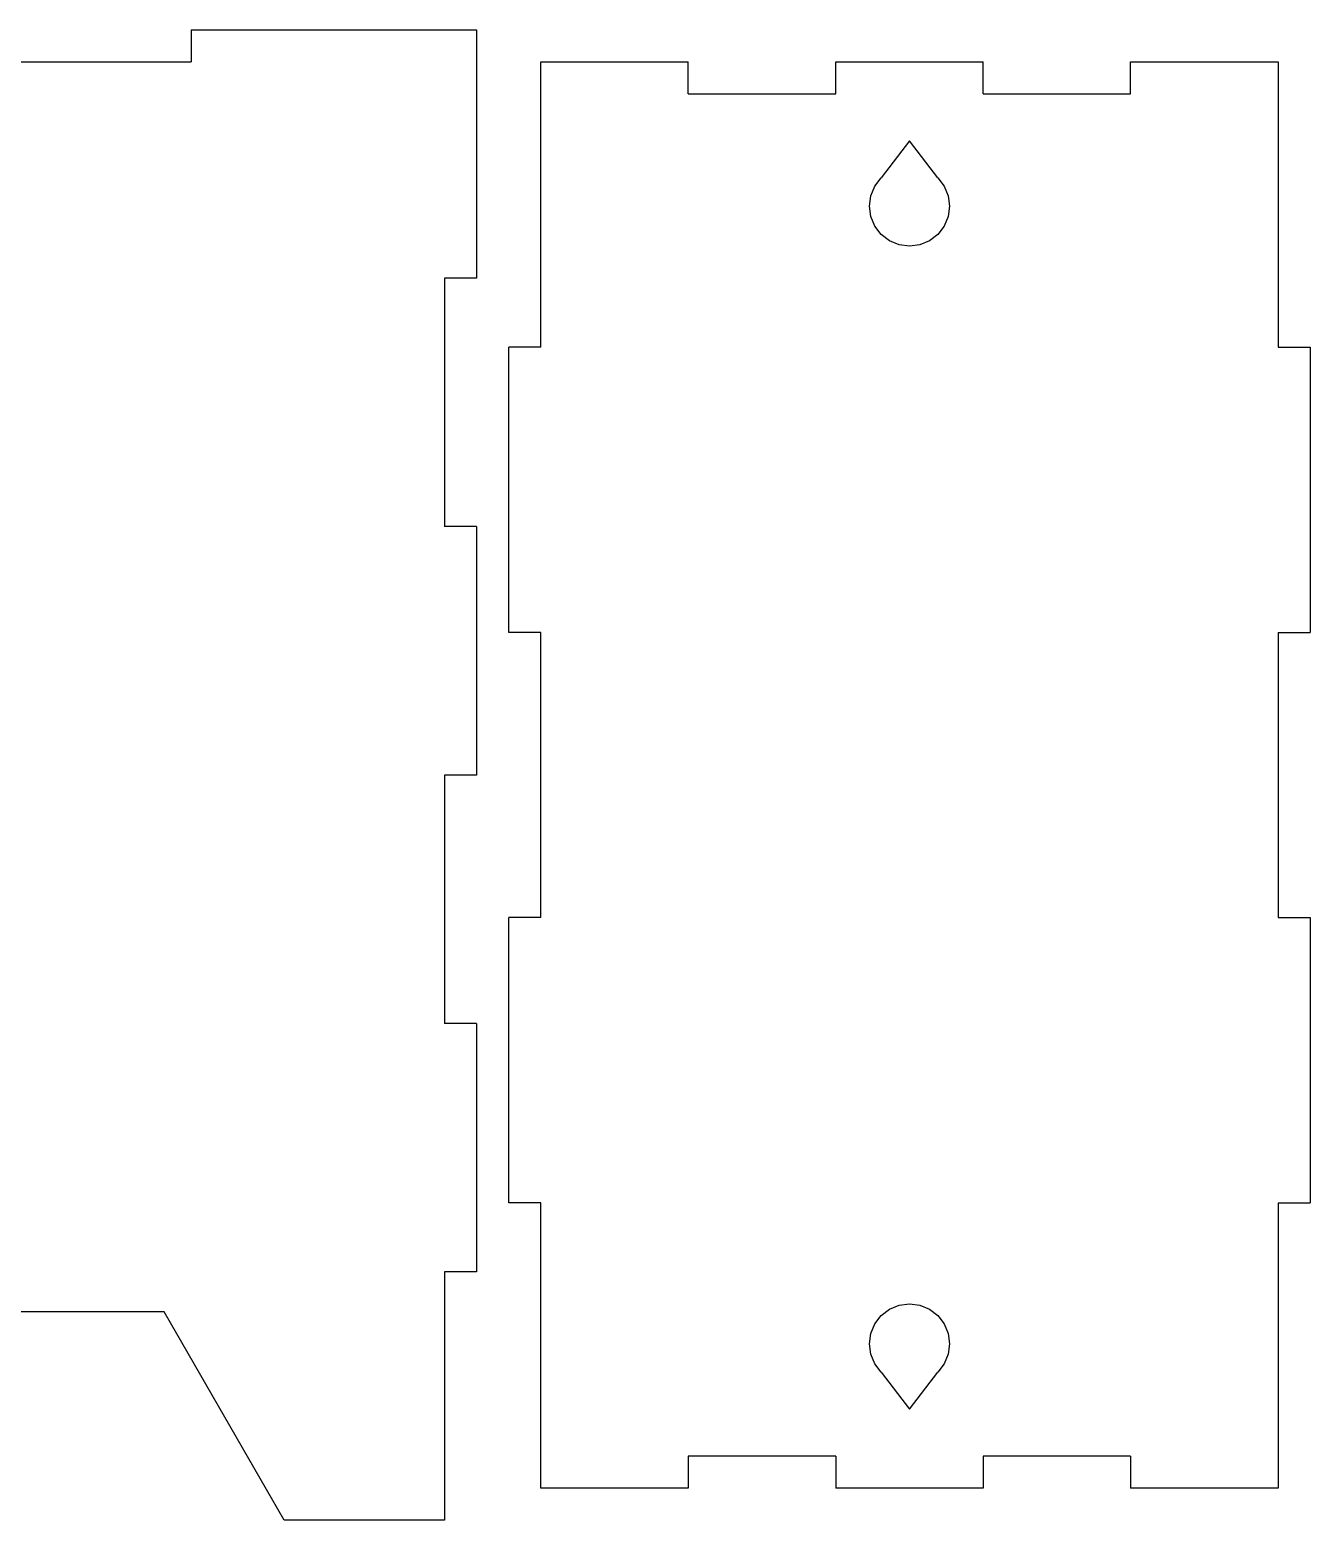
# Model space of a CAD drawing. Header units: metres. Extents: x -544 to 104, y 0 to 186.
# Drawn here: x -55.7 to 104, y 0 to 186 of the extents above; entities that cross this region are included whole.
import ezdxf

# ---------------------------------------------------------------- set-up
doc = ezdxf.new("R2010")
doc.units = ezdxf.units.M

msp = doc.modelspace()

# ---------------------------------------------------------------- linework, layer by layer
at = {"layer": 'GROUP1'}
for p, q in [((-35.6, 186), (0, 186)), ((-35.6, 186), (-35.6, 182)), ((0, 186), (0, 155)), ((-71.2, 182), (-35.6, 182)), ((-4, 155), (-4, 124)), ((0, 155), (-4, 155)), ((0, 124), (-4, 124)), ((0, 124), (0, 93)), ((-4, 93), (-4, 62)), ((0, 93), (-4, 93)), ((0, 62), (-4, 62)), ((0, 62), (0, 31)), ((-4, 31), (-4, 0)), ((0, 31), (-4, 31)), ((-39, 26), (-59, 26)), ((-24, 0), (-39, 26)), ((-4, 0), (-24, 0))]:
    msp.add_line(p, q, dxfattribs=at)
at = {"layer": 'GROUP4'}
for p, q in [((8, 182), (26.4, 182)), ((8, 146.4), (8, 182)), ((26.4, 178), (26.4, 182)), ((44.8, 182), (63.2, 182)), ((44.8, 178), (44.8, 182)), ((63.2, 178), (63.2, 182)), ((81.6, 182), (100, 182)), ((81.6, 178), (81.6, 182)), ((100, 182), (100, 146.4)), ((26.4, 178), (44.8, 178)), ((63.2, 178), (81.6, 178)), ((54, 172.14), (50.46, 167.54)), ((57.54, 167.54), (54, 172.14)), ((49.67, 166.5), (50.46, 167.54)), ((57.54, 167.54), (58.33, 166.5)), ((49.17, 165.29), (49.67, 166.5)), ((58.33, 166.5), (58.83, 165.29)), ((49, 164), (49.17, 165.29)), ((49.17, 162.71), (49, 164)), ((58.83, 165.29), (59, 164)), ((59, 164), (58.83, 162.71)), ((49.67, 161.5), (49.17, 162.71)), ((58.83, 162.71), (58.33, 161.5)), ((50.46, 160.46), (49.67, 161.5)), ((51.5, 159.67), (50.46, 160.46)), ((57.54, 160.46), (56.5, 159.67)), ((58.33, 161.5), (57.54, 160.46)), ((52.71, 159.17), (51.5, 159.67)), ((54, 159), (52.71, 159.17)), ((55.29, 159.17), (54, 159)), ((56.5, 159.67), (55.29, 159.17)), ((8, 146.4), (4, 146.4)), ((4, 110.8), (4, 146.4)), ((100, 146.4), (104, 146.4)), ((104, 146.4), (104, 110.8)), ((8, 110.8), (4, 110.8)), ((8, 75.2), (8, 110.8)), ((100, 110.8), (100, 75.2)), ((100, 110.8), (104, 110.8)), ((8, 75.2), (4, 75.2)), ((4, 39.6), (4, 75.2)), ((100, 75.2), (104, 75.2)), ((104, 75.2), (104, 39.6)), ((8, 39.6), (4, 39.6)), ((8, 4), (8, 39.6)), ((100, 39.6), (100, 4)), ((100, 39.6), (104, 39.6)), ((50.46, 25.54), (51.5, 26.33)), ((51.5, 26.33), (52.71, 26.83)), ((52.71, 26.83), (54, 27)), ((54, 27), (55.29, 26.83)), ((55.29, 26.83), (56.5, 26.33)), ((56.5, 26.33), (57.54, 25.54)), ((49.17, 23.29), (49.67, 24.5)), ((49.67, 24.5), (50.46, 25.54)), ((57.54, 25.54), (58.33, 24.5)), ((58.33, 24.5), (58.83, 23.29)), ((49, 22), (49.17, 23.29)), ((58.83, 23.29), (59, 22)), ((49.17, 20.71), (49, 22)), ((49.67, 19.5), (49.17, 20.71)), ((58.83, 20.71), (58.33, 19.5)), ((59, 22), (58.83, 20.71)), ((50.46, 18.46), (49.67, 19.5)), ((58.33, 19.5), (57.54, 18.46)), ((50.46, 18.46), (54, 13.86)), ((54, 13.86), (57.54, 18.46)), ((26.4, 8), (26.4, 4)), ((44.8, 8), (26.4, 8)), ((44.8, 8), (44.8, 4)), ((63.2, 8), (63.2, 4)), ((81.6, 8), (63.2, 8)), ((81.6, 8), (81.6, 4)), ((26.4, 4), (8, 4)), ((63.2, 4), (44.8, 4)), ((100, 4), (81.6, 4))]:
    msp.add_line(p, q, dxfattribs=at)

doc.saveas('drawing.dxf')
